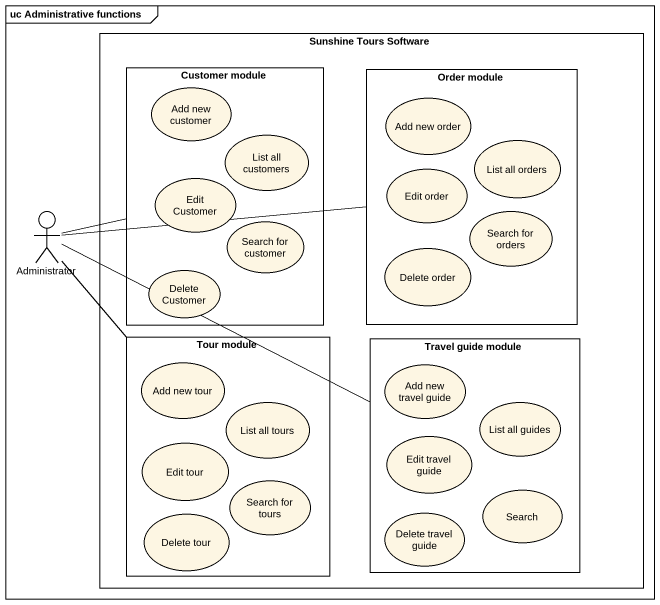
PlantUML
@startuml
mainframe uc Administrative functions
rectangle "Sunshine Tours Software" as Sunshine_Tours_Software {
  rectangle "Customer module" as Customer_module {
    usecase "Add new customer" as Add_new_customer
    usecase "List all customers" as List_all_customers
    usecase "Edit Customer" as Edit_Customer
    usecase "Search for customer" as Search_for_customer
    usecase "Delete Customer" as Delete_Customer
  }
  rectangle "Order module" as Order_module {
    usecase "Add new order" as Add_new_order
    usecase "List all orders" as List_all_orders
    usecase "Edit order" as Edit_order
    usecase "Search for orders" as Search_for_orders
    usecase "Delete order" as Delete_order
  }
  rectangle "Tour module" as Tour_module {
    usecase "Add new tour" as Add_new_tour
    usecase "List all tours" as List_all_tours
    usecase "Edit tour" as Edit_tour
    usecase "Delete tour" as Delete_tour
    usecase "Search for tours" as Search_for_tours
  }
  rectangle "Travel guide module" as Travel_guide_module {
    usecase "Add new travel guide" as Add_new_travel_guide
    usecase "Edit travel guide" as Edit_travel_guide
    usecase "List all guides" as List_all_guides
    usecase "Delete travel guide" as Delete_travel_guide
    usecase Search
  }
}
actor Administrator
Administrator -right- Customer_module
Administrator -right- Order_module
Administrator -- Tour_module
Administrator -right- Travel_guide_module
@enduml
